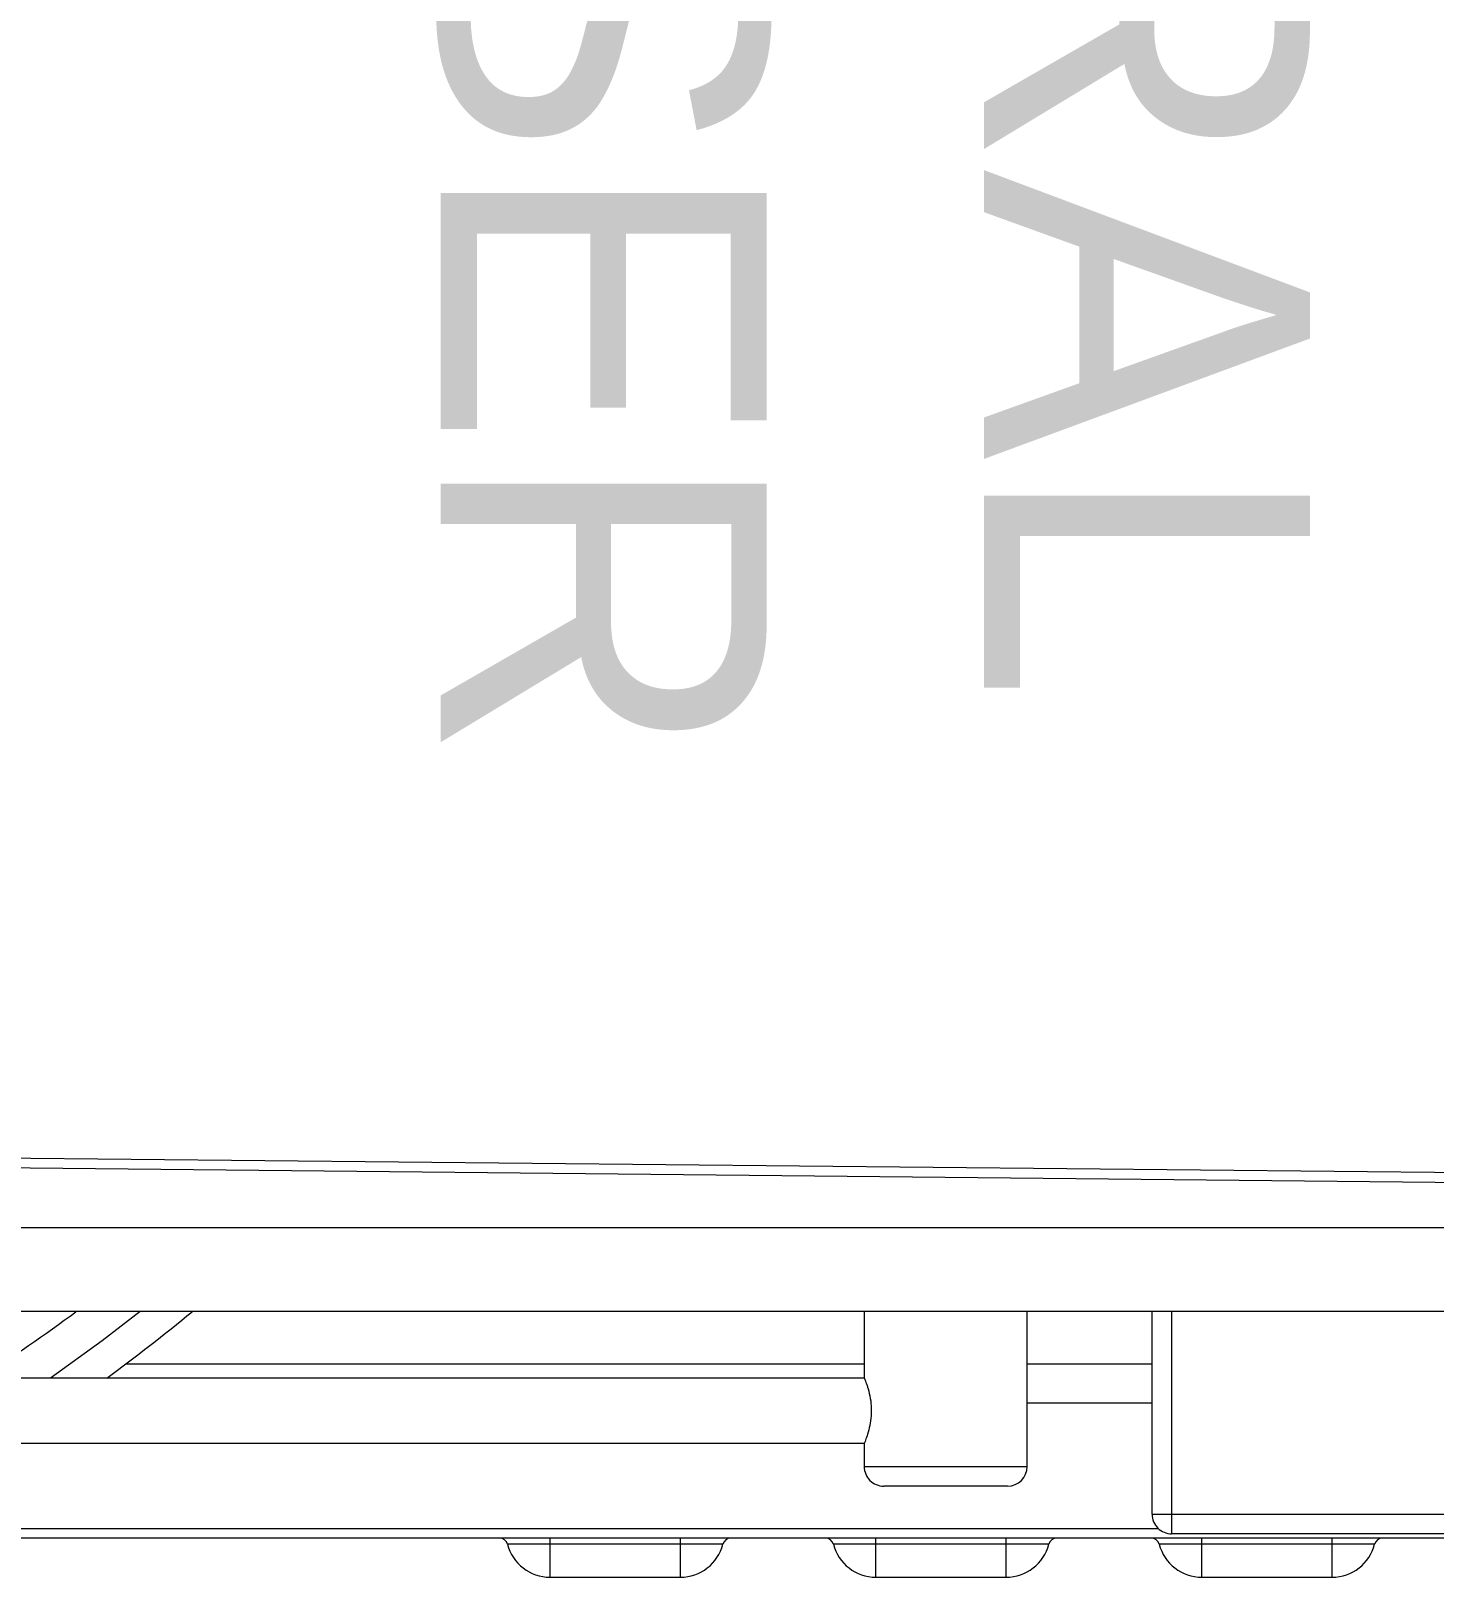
# Model space of a CAD drawing. Header units: millimetres. Extents: x 1650 to 6065, y 324 to 3836.
# Drawn here: x 3489.55 to 3511.08, y 2576.94 to 2600.67 of the extents above; entities that cross this region are included whole.
import ezdxf

# ---------------------------------------------------------------- set-up
doc = ezdxf.new("R2010")
doc.units = ezdxf.units.MM
doc.layers.add('Layer5', color=33, linetype='Continuous', lineweight=15)
doc.styles.get("Standard").update_dxf_attribs({"font": 'arial.ttf'})

# ---------------------------------------------------------------- blocks, each defined once
blk = doc.blocks.new('A$C3D6C2CD6')
at = {"color": 141, "linetype": 'Continuous', "lineweight": 15}
for p, q in [((215.95, -5), (215.95, -678.5)), ((191.77, -600.88), (197.76, -7.29)), ((193.28, -601.35), (199.26, -7.49)), ((202.96, -7.49), (203.1, -649.64)), ((203.1, -649.67), (202.97, -7.49)), ((247.04, -366.5), (247.04, -28.51)), ((250.04, -28.51), (250.04, -366.5)), ((250.69, -50.93), (250.69, -570.29)), ((251.64, -335.35), (251.64, -341.87)), ((251.64, -341.87), (250.69, -341.87)), ((251.64, -341.87), (251.64, -361.87)), ((256.69, -341.87), (251.64, -341.87)), ((256.69, -361.87), (256.69, -341.87)), ((251.64, -361.87), (250.69, -361.87)), ((251.64, -361.87), (251.64, -368.4)), ((256.69, -361.87), (251.64, -361.87)), ((215.95, -366.5), (247.04, -366.5)), ((247.04, -366.5), (250.04, -366.5)), ((247.04, -369.5), (247.04, -366.5)), ((247.04, -369.5), (215.95, -369.5)), ((223.94, -388.67), (223.94, -369.5)), ((229.95, -388.67), (229.95, -369.5)), ((249.22, -567.37), (249.22, -368.56)), ((251.64, -385.35), (251.64, -391.87)), ((239.73, -388.67), (215.95, -388.67)), ((239.73, -401.05), (239.73, -388.67)), ((242.73, -391.67), (242.73, -401.08)), ((251.64, -391.87), (250.69, -391.87)), ((251.64, -391.87), (251.64, -411.87)), ((256.69, -391.87), (251.64, -391.87)), ((256.69, -411.87), (256.69, -391.87)), ((239.73, -413.67), (239.73, -401.05)), ((242.73, -401.08), (242.73, -410.67)), ((251.64, -411.87), (250.69, -411.87)), ((251.64, -411.87), (251.64, -418.4)), ((256.69, -411.87), (251.64, -411.87)), ((215.95, -413.67), (226.14, -413.67)), ((223.94, -526.93), (223.94, -413.67)), ((226.14, -413.64), (226.14, -724.99)), ((236.14, -724.99), (236.14, -413.65)), ((236.14, -413.67), (239.73, -413.67)), ((251.64, -435.35), (251.64, -441.87)), ((251.64, -441.87), (250.69, -441.87)), ((251.64, -441.87), (251.64, -461.87)), ((256.69, -441.87), (251.64, -441.87)), ((256.69, -461.87), (256.69, -441.87)), ((251.64, -461.87), (250.69, -461.87)), ((251.64, -461.87), (251.64, -468.4)), ((256.69, -461.87), (251.64, -461.87))]:
    blk.add_line(p, q, dxfattribs=at)
at = {"color": 141, "linetype": 'Continuous', "lineweight": 15, "flags": 128}
blk.add_lwpolyline([(215.95, -524.74), (220.45, -530.6), (226.14, -538.51)], dxfattribs=at)
at = {"color": 141, "linetype": 'Continuous', "lineweight": 15}
for centre, radius, start, end in [((251.96, -334.13), 1.26, 180, 255.5225), ((249.96, -341.87), 6.74, 0, 75.5225), ((249.96, -361.87), 6.74, 284.4775, 0), ((247.04, -366.5), 3, 270, 0), ((251.96, -369.62), 1.26, 104.4775, 180), ((251.96, -384.13), 1.26, 180, 255.5225), ((249.96, -391.87), 6.74, 0, 75.5225), ((239.73, -391.67), 3, 0, 90), ((239.73, -410.67), 3, 270, 0), ((249.96, -411.87), 6.74, 284.4775, 0), ((251.96, -419.62), 1.26, 104.4775, 180), ((251.96, -434.13), 1.26, 180, 255.5225), ((249.96, -441.87), 6.74, 0, 75.5225), ((249.96, -461.87), 6.74, 284.4775, 0), ((251.96, -469.62), 1.26, 104.4775, 180), ((0, -695), 280, 36.1353, 39.5321), ((0, -695), 269, 32.791, 36.601)]:
    blk.add_arc(centre, radius, start, end, dxfattribs=at)
for points, knots in [([(226.19, -413.65), (226.19, -413.64), (226.18, -413.64), (226.76, -413.4), (227.78, -413.05), (229.18, -412.71), (230.38, -412.58), (231.02, -412.58), (231.14, -412.58)], [0, 0, 0, 0, 0.145278, 0.340461, 0.544354, 0.760815, 0.957599, 1, 1, 1, 1]), ([(231.14, -412.58), (231.67, -412.6), (232.74, -412.65), (234.19, -412.97), (235.33, -413.33), (236.06, -413.62), (236.08, -413.64), (236.1, -413.65)], [0, 0, 0, 0, 0.200052, 0.399697, 0.609686, 0.827807, 1, 1, 1, 1])]:
    blk.add_open_spline(points, degree=3, knots=knots, dxfattribs=at)
at = {"layer": 'Layer5', "color": 0, "insert": (3.47, -261.93), "char_height": 50, "width": 1123.6391, "attachment_point": 2}
blk.add_mtext('{\\fNeo Sans Pro|b0|i0|c162|p34;SPM 40 \\PSPİRAL\\PMİKSER}', dxfattribs=at)

msp = doc.modelspace()

# ---------------------------------------------------------------- block references
at = {"xscale": 0.1000000000003638, "yscale": 0.1000000000003638, "zscale": 0.1000000000003638, "rotation": 270}
msp.add_blockref('A$C3D6C2CD6', (3543.702, 2602.609, 0), dxfattribs=at)

doc.saveas('drawing.dxf')
